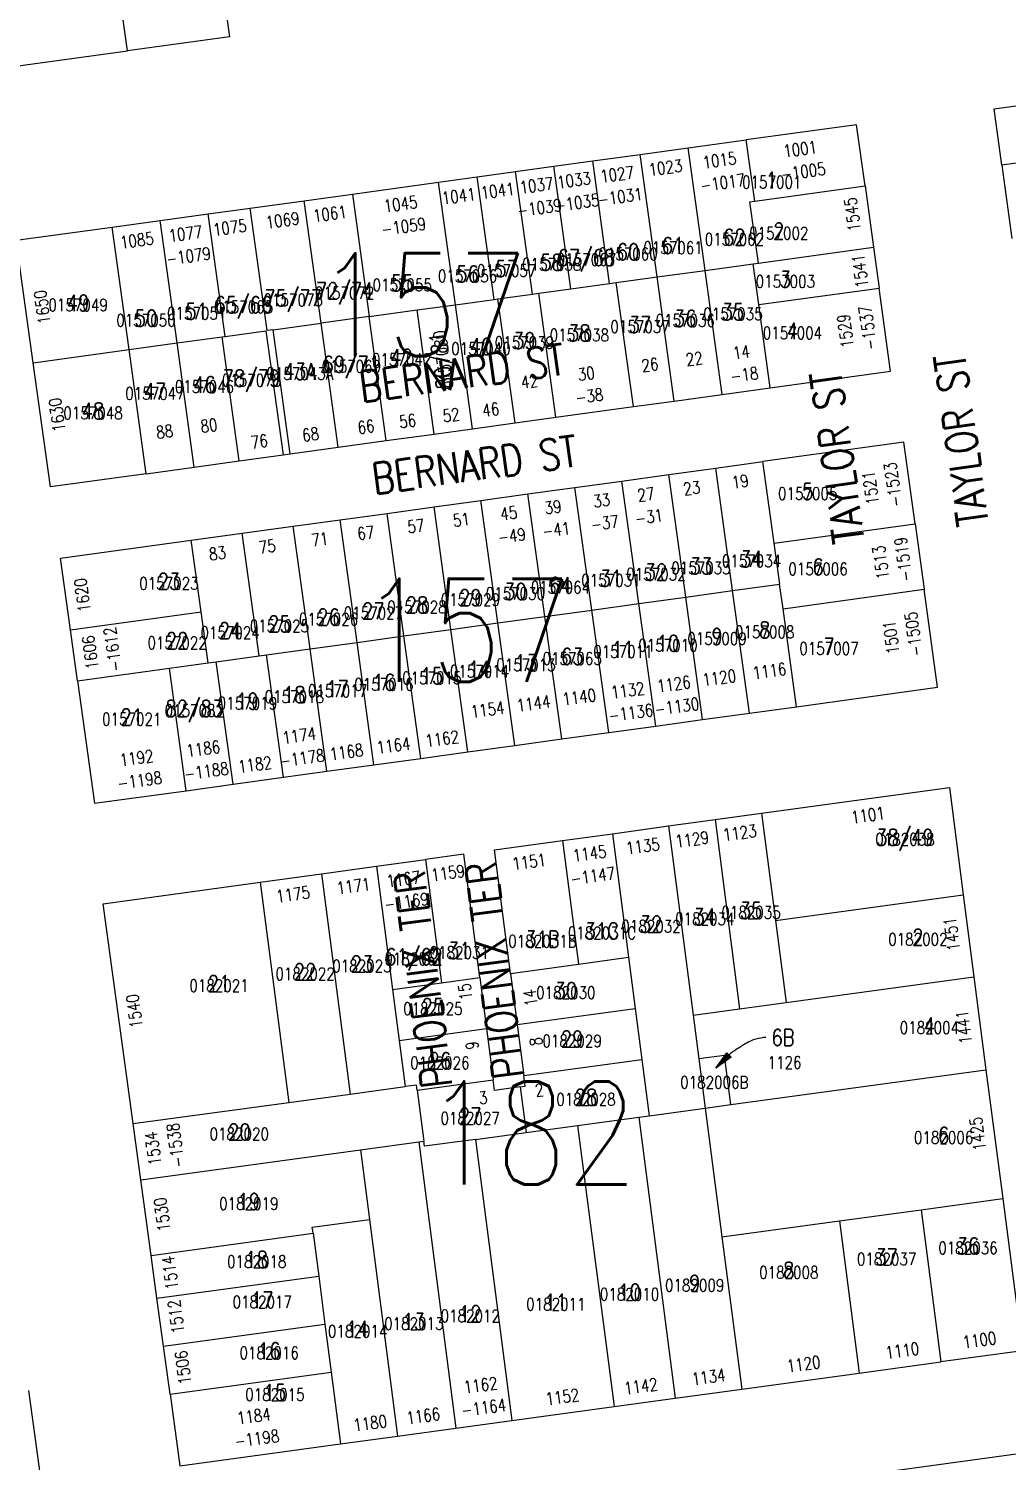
# Model space of a CAD drawing. Header units: feet. Extents: x 6006802 to 6013716, y 2117102 to 2120191.
# Drawn here: x 6008384 to 6008859, y 2117630 to 2118325 of the extents above; entities that cross this region are included whole.
import ezdxf
from ezdxf.enums import TextEntityAlignment as Align

# ---------------------------------------------------------------- set-up
doc = ezdxf.new("R2010")
doc.units = ezdxf.units.FT
doc.header["$LTSCALE"] = 100
doc.header["$MEASUREMENT"] = 0
doc.layers.get('0').update_dxf_attribs({"linetype": 'CONTINUOUS'})
for name, color, linetype in [('ADDRESS', 1, 'CONTINUOUS'), ('BLKLOT', 2, 'CONTINUOUS'), ('BLOCK_NUMBERS', 3, 'CONTINUOUS'), ('LEADER', 7, 'CONTINUOUS'), ('LOT_LINES', 4, 'CONTINUOUS'), ('LOT_NUMBERS', 7, 'CONTINUOUS'), ('ROW', 6, 'CONTINUOUS'), ('ST_NAME_IN_BLK', 7, 'CONTINUOUS'), ('ST_NAME_IN_ST', 6, 'CONTINUOUS')]:
    doc.layers.add(name, color=color, linetype=linetype)
doc.styles.add('ADDTXT', font='ROMANS.shx', dxfattribs={"width": 0.8, "height": 6})
doc.styles.add('BLKLOT', font='ROMANS.shx', dxfattribs={"width": 0.8, "height": 6})
doc.styles.add('BLOCK_NO', font='ROMANS.shx', dxfattribs={"width": 0.8, "height": 50})
doc.styles.add('LOT_NO', font='ROMANS.shx', dxfattribs={"width": 0.8, "height": 8})
doc.styles.add('SI', font='ROMANS.shx', dxfattribs={"width": 0.8, "height": 15})

# ---------------------------------------------------------------- blocks, each defined once
blk = doc.blocks.new('ARR')
for points in [[(0, 0), (1.5, -9), (-1.5, -9)], [(0, -1.22), (1.26, -8.8), (-1.26, -8.8)], [(0, -2.43), (1.03, -8.6), (-1.03, -8.6)], [(0, -3.65), (0.79, -8.4), (-0.79, -8.4)], [(0, -4.87), (0.56, -8.2), (-0.56, -8.2)], [(0, -6.08), (0.32, -8), (-0.32, -8)], [(0, -7.3), (0.08, -7.8), (-0.08, -7.8)]]:
    blk.add_lwpolyline(points, close=True)

msp = doc.modelspace()

# ---------------------------------------------------------------- linework, layer by layer
at = {"layer": 'LEADER'}
msp.add_lwpolyline([(6008741.79, 2117835.33, 0.035436), (6008736.97, 2117834.52, 0.062164), (6008734.35, 2117833.54, 0.014233), (6008731.42, 2117831.88, 0.008776), (6008726.8, 2117828.98, 0.041774), (6008722.67, 2117825.77, 0.0297), (6008717.56, 2117820.47)], format="xyb", dxfattribs=at)
at = {"layer": 'LOT_LINES'}
for points in [[(6008432.09, 2118314), (6008422.43, 2118383.33)], [(6008736.44, 2118241.04), (6008732.33, 2118270.76)], [(6008980.24, 2118275.57), (6008856.41, 2118258.54)], [(6008689.13, 2118204.25), (6008680.92, 2118263.68)], [(6008712.41, 2118207.45), (6008704.2, 2118266.89)], [(6008628.6, 2118195.92), (6008620.39, 2118255.36)], [(6008647.22, 2118198.49), (6008639.01, 2118257.92)], [(6008666.04, 2118201.07), (6008657.83, 2118260.51)], [(6008591.25, 2118190.79), (6008583.04, 2118250.22)], [(6008609.97, 2118193.36), (6008601.76, 2118252.8)], [(6008736.44, 2118241.04), (6008789.99, 2118248.4)], [(6008526.06, 2118181.82), (6008517.85, 2118241.26)], [(6008541.23, 2118244.47), (6008549.44, 2118185.04)], [(6008738.26, 2118211.01), (6008734.16, 2118240.72), (6008736.44, 2118241.04)], [(6008479.5, 2118175.42), (6008471.29, 2118234.85)], [(6008502.78, 2118178.62), (6008499.81, 2118178.21), (6008491.6, 2118237.65)], [(6008432.94, 2118169.01), (6008424.73, 2118228.45)], [(6008456.22, 2118172.22), (6008448.01, 2118231.65)], [(6008738.26, 2118211.01), (6008794.07, 2118218.68)], [(6008689.13, 2118204.25), (6008712.41, 2118207.45)], [(6008712.41, 2118207.45), (6008735.69, 2118210.65)], [(6008720.72, 2118147.26), (6008712.41, 2118207.45)], [(6008735.69, 2118210.65), (6008738.26, 2118211.01)], [(6008738.42, 2118190.84), (6008735.69, 2118210.65)], [(6008647.22, 2118198.49), (6008666.04, 2118201.07)], [(6008666.04, 2118201.07), (6008669.31, 2118201.52)], [(6008669.31, 2118201.52), (6008689.13, 2118204.25)], [(6008677.63, 2118141.33), (6008669.31, 2118201.52)], [(6008697.44, 2118144.06), (6008689.13, 2118204.25)], [(6008591.25, 2118190.79), (6008609.97, 2118193.36)], [(6008609.97, 2118193.36), (6008611.85, 2118193.62)], [(6008611.85, 2118193.62), (6008628.6, 2118195.92)], [(6008620.17, 2118133.43), (6008611.85, 2118193.62)], [(6008628.6, 2118195.92), (6008631.67, 2118196.35)], [(6008631.67, 2118196.35), (6008647.22, 2118198.49)], [(6008639.98, 2118136.15), (6008631.67, 2118196.35)], [(6008738.42, 2118190.84), (6008796.79, 2118198.87)], [(6008549.44, 2118185.04), (6008572.62, 2118188.23)], [(6008572.62, 2118188.23), (6008591.25, 2118190.79)], [(6008580.94, 2118128.03), (6008572.62, 2118188.23)], [(6008599.56, 2118130.59), (6008591.25, 2118190.79)], [(6008744, 2118150.47), (6008738.42, 2118190.84)], [(6008502.78, 2118178.62), (6008526.06, 2118181.82)], [(6008511.1, 2118118.42), (6008502.78, 2118178.62)], [(6008549.34, 2118185.02), (6008526.06, 2118181.82)], [(6008534.38, 2118121.63), (6008526.06, 2118181.82)], [(6008549.34, 2118185.02), (6008549.44, 2118185.04)], [(6008557.66, 2118124.83), (6008549.34, 2118185.02)], [(6008432.94, 2118169.01), (6008456.22, 2118172.22)], [(6008456.22, 2118172.22), (6008478.01, 2118175.21)], [(6008464.53, 2118112.02), (6008456.22, 2118172.22)], [(6008478.01, 2118175.21), (6008479.5, 2118175.42)], [(6008486.33, 2118115.02), (6008478.01, 2118175.21)], [(6008479.5, 2118175.42), (6008499.31, 2118178.14), (6008507.63, 2118117.95)], [(6008386.38, 2118162.61), (6008432.94, 2118169.01)], [(6008441.25, 2118108.81), (6008432.94, 2118169.01)], [(6008725.76, 2118052.06), (6008717.56, 2118111.5)], [(6008745.91, 2118075.02), (6008740.44, 2118114.65)], [(6008657.41, 2118042.66), (6008649.2, 2118102.09)], [(6008680.19, 2118045.79), (6008671.98, 2118105.23)], [(6008702.98, 2118048.93), (6008694.77, 2118108.36)], [(6008611.84, 2118036.39), (6008603.63, 2118095.82)], [(6008634.62, 2118039.52), (6008626.41, 2118098.96)], [(6008566.27, 2118030.12), (6008558.06, 2118089.55)], [(6008589.05, 2118033.25), (6008580.84, 2118092.69)], [(6008520.7, 2118023.85), (6008512.49, 2118083.28)], [(6008543.48, 2118026.98), (6008535.27, 2118086.42)], [(6008745.91, 2118075.02), (6008814.26, 2118084.42)], [(6008467.84, 2118041.81), (6008463.05, 2118076.48)], [(6008496.03, 2118020.46), (6008487.82, 2118079.89)], [(6008748.55, 2118055.2), (6008748.65, 2118055.21), (6008745.91, 2118075.02)], [(6008725.76, 2118052.06), (6008748.55, 2118055.2)], [(6008750.19, 2118043.31), (6008748.55, 2118055.2)], [(6008680.19, 2118045.79), (6008702.98, 2118048.93)], [(6008702.98, 2118048.93), (6008725.76, 2118052.06)], [(6008711.19, 2117989.49), (6008702.98, 2118048.93)], [(6008733.97, 2117992.63), (6008725.76, 2118052.06)], [(6008750.19, 2118043.31), (6008818.61, 2118052.72)], [(6008404.44, 2118033.09), (6008467.84, 2118041.81)], [(6008471.26, 2118017.05), (6008467.84, 2118041.81)], [(6008611.84, 2118036.39), (6008634.62, 2118039.52)], [(6008634.62, 2118039.52), (6008657.41, 2118042.66)], [(6008642.83, 2117980.09), (6008634.62, 2118039.52)], [(6008657.41, 2118042.66), (6008680.19, 2118045.79)], [(6008665.62, 2117983.22), (6008657.41, 2118042.66)], [(6008688.4, 2117986.36), (6008680.19, 2118045.79)], [(6008756.76, 2117995.76), (6008750.19, 2118043.31)], [(6008566.27, 2118030.12), (6008589.05, 2118033.25)], [(6008589.05, 2118033.25), (6008611.84, 2118036.39)], [(6008597.26, 2117973.82), (6008589.05, 2118033.25)], [(6008620.05, 2117976.95), (6008611.84, 2118036.39)], [(6008520.7, 2118023.85), (6008543.48, 2118026.98)], [(6008543.48, 2118026.98), (6008566.27, 2118030.12)], [(6008551.69, 2117967.55), (6008543.48, 2118026.98)], [(6008574.48, 2117970.68), (6008566.27, 2118030.12)], [(6008475.22, 2118017.59), (6008496.03, 2118020.46)], [(6008496.03, 2118020.46), (6008499.6, 2118020.95)], [(6008499.6, 2118020.95), (6008520.7, 2118023.85)], [(6008507.81, 2117961.51), (6008499.6, 2118020.95)], [(6008528.91, 2117964.41), (6008520.7, 2118023.85)], [(6008407.86, 2118008.33), (6008452.44, 2118014.46)], [(6008452.44, 2118014.46), (6008471.26, 2118017.05)], [(6008460.65, 2117955.02), (6008452.44, 2118014.46)], [(6008471.26, 2118017.05), (6008475.22, 2118017.59)], [(6008483.43, 2117958.16), (6008475.22, 2118017.59)], [(6008739.76, 2117944.08), (6008746.52, 2117891.98)], [(6008694.68, 2117937.88), (6008706.58, 2117846.17)], [(6008717.22, 2117940.98), (6008729.13, 2117849.24)], [(6008643.17, 2117930.79), (6008650.94, 2117870.88)], [(6008667.44, 2117934.13), (6008675.22, 2117874.19)], [(6008576.79, 2117921.66), (6008584.55, 2117861.83)], [(6008526.26, 2117914.71), (6008540.13, 2117807.83)], [(6008553.01, 2117918.39), (6008560.77, 2117858.58)], [(6008496.54, 2117910.62), (6008510.41, 2117803.78)], [(6008746.52, 2117891.98), (6008837.68, 2117904.41)], [(6008746.52, 2117891.98), (6008751.67, 2117852.31)], [(6008650.94, 2117870.88), (6008675.22, 2117874.19)], [(6008675.22, 2117874.19), (6008678.43, 2117849.39)], [(6008618, 2117866.39), (6008650.94, 2117870.88)], [(6008560.77, 2117858.58), (6008584.55, 2117861.83)], [(6008584.55, 2117861.83), (6008603.13, 2117864.36)], [(6008751.67, 2117852.31), (6008842.83, 2117864.74)], [(6008560.77, 2117858.58), (6008563.99, 2117833.79)], [(6008729.13, 2117849.24), (6008751.67, 2117852.31)], [(6008621.21, 2117841.59), (6008678.43, 2117849.39)], [(6008678.43, 2117849.39), (6008681.65, 2117824.6)], [(6008706.58, 2117846.17), (6008729.13, 2117849.24)], [(6008706.58, 2117846.17), (6008709.35, 2117824.85)], [(6008563.99, 2117833.79), (6008606.35, 2117839.57)], [(6008563.99, 2117833.79), (6008566.89, 2117811.48)], [(6008624.43, 2117816.8), (6008681.65, 2117824.6)], [(6008681.65, 2117824.6), (6008685.19, 2117797.33)], [(6008724.82, 2117802.73), (6008721.74, 2117826.53), (6008709.35, 2117824.85)], [(6008709.35, 2117824.85), (6008712.44, 2117801.04)], [(6008724.82, 2117802.73), (6008848.68, 2117819.62)], [(6008540.13, 2117807.83), (6008566.89, 2117811.48)], [(6008572.66, 2117809.74), (6008572.34, 2117812.22), (6008566.89, 2117811.48)], [(6008572.66, 2117809.74), (6008609.57, 2117814.77)], [(6008622.64, 2117811.28), (6008625.51, 2117789.19)], [(6008434.81, 2117793.47), (6008510.41, 2117803.78)], [(6008510.41, 2117803.78), (6008540.13, 2117807.83)], [(6008572.66, 2117809.74), (6008575.87, 2117784.95)], [(6008650.51, 2117792.6), (6008680.24, 2117796.65)], [(6008680.24, 2117796.65), (6008685.19, 2117797.33)], [(6008680.24, 2117796.65), (6008697.93, 2117660.29)], [(6008685.19, 2117797.33), (6008712.44, 2117801.04)], [(6008712.44, 2117801.04), (6008724.82, 2117802.73)], [(6008712.44, 2117801.04), (6008720.55, 2117738.57)], [(6008600.97, 2117785.85), (6008625.51, 2117789.19)], [(6008625.51, 2117789.19), (6008650.51, 2117792.6)], [(6008650.51, 2117792.6), (6008668.21, 2117656.24)], [(6008545.16, 2117780.76), (6008573.4, 2117784.61)], [(6008573.4, 2117784.61), (6008575.87, 2117784.95)], [(6008573.4, 2117784.61), (6008591.41, 2117645.77)], [(6008600.97, 2117785.85), (6008576.2, 2117782.47), (6008575.87, 2117784.95)], [(6008600.97, 2117785.85), (6008618.66, 2117649.49)], [(6008438.53, 2117766.22), (6008545.16, 2117780.76)], [(6008545.16, 2117780.76), (6008549.53, 2117747.04)], [(6008817.15, 2117751.74), (6008856.79, 2117757.14)], [(6008777.52, 2117746.33), (6008817.15, 2117751.74)], [(6008817.15, 2117751.74), (6008826.74, 2117677.86)], [(6008522.18, 2117740.29), (6008521.79, 2117743.26), (6008549.53, 2117747.04)], [(6008549.53, 2117747.04), (6008563.17, 2117641.92)], [(6008720.55, 2117738.57), (6008777.52, 2117746.33)], [(6008777.52, 2117746.33), (6008787.11, 2117672.45)], [(6008443.54, 2117729.56), (6008522.18, 2117740.29)], [(6008522.18, 2117740.29), (6008524.88, 2117719.46)], [(6008720.55, 2117738.57), (6008730.13, 2117664.68)], [(6008446.38, 2117708.76), (6008524.88, 2117719.46)], [(6008524.88, 2117719.46), (6008527.9, 2117696.15)], [(6008449.56, 2117685.47), (6008527.9, 2117696.15)], [(6008527.9, 2117696.15), (6008530.93, 2117672.85)], [(6008452.74, 2117662.19), (6008530.93, 2117672.85)], [(6008530.93, 2117672.85), (6008535.43, 2117638.14)]]:
    msp.add_lwpolyline(points, dxfattribs=at)
at = {"layer": 'ROW'}
for points in [[(6008471.97, 2118390.14), (6008481.62, 2118320.81), (6008432.09, 2118314)], [(6008354.22, 2118381.52), (6008364.91, 2118304.76), (6008432.09, 2118314)], [(6008856.41, 2118258.54), (6008852.67, 2118285.78), (6008976.5, 2118302.82), (6008980.24, 2118275.57)], [(6008789.99, 2118248.4), (6008785.91, 2118278.12), (6008732.33, 2118270.76)], [(6008704.2, 2118266.89), (6008732.33, 2118270.76)], [(6008657.83, 2118260.51), (6008680.92, 2118263.68)], [(6008680.92, 2118263.68), (6008704.2, 2118266.89)], [(6008601.76, 2118252.8), (6008620.39, 2118255.36)], [(6008620.39, 2118255.36), (6008639.01, 2118257.92)], [(6008639.01, 2118257.92), (6008657.83, 2118260.51)], [(6008856.41, 2118258.54), (6008861.3, 2118222.87)], [(6008541.23, 2118244.47), (6008583.04, 2118250.22)], [(6008583.04, 2118250.22), (6008601.76, 2118252.8)], [(6008789.99, 2118248.4), (6008794.07, 2118218.68)], [(6008491.6, 2118237.65), (6008517.85, 2118241.26)], [(6008517.85, 2118241.26), (6008541.23, 2118244.47)], [(6008448.01, 2118231.65), (6008471.29, 2118234.85)], [(6008471.29, 2118234.85), (6008491.6, 2118237.65)], [(6008386.38, 2118162.61), (6008378.17, 2118222.05), (6008424.73, 2118228.45)], [(6008424.73, 2118228.45), (6008448.01, 2118231.65)], [(6008794.07, 2118218.68), (6008796.79, 2118198.87)], [(6008744, 2118150.47), (6008802.33, 2118158.49), (6008796.79, 2118198.87)], [(6008441.25, 2118108.81), (6008394.69, 2118102.41), (6008386.38, 2118162.61)], [(6008677.63, 2118141.33), (6008697.44, 2118144.06)], [(6008697.44, 2118144.06), (6008720.72, 2118147.26)], [(6008720.72, 2118147.26), (6008744, 2118150.47)], [(6008639.98, 2118136.15), (6008677.63, 2118141.33)], [(6008580.94, 2118128.03), (6008599.56, 2118130.59)], [(6008599.56, 2118130.59), (6008620.17, 2118133.43)], [(6008620.17, 2118133.43), (6008639.98, 2118136.15)], [(6008534.38, 2118121.63), (6008557.66, 2118124.83)], [(6008557.66, 2118124.83), (6008580.94, 2118128.03)], [(6008814.26, 2118084.42), (6008808.82, 2118124.05), (6008740.44, 2118114.65)], [(6008486.33, 2118115.02), (6008507.63, 2118117.95)], [(6008507.63, 2118117.95), (6008511.1, 2118118.42)], [(6008511.1, 2118118.42), (6008534.38, 2118121.63)], [(6008441.25, 2118108.81), (6008464.53, 2118112.02)], [(6008464.53, 2118112.02), (6008486.33, 2118115.02)], [(6008694.77, 2118108.36), (6008717.56, 2118111.5)], [(6008717.56, 2118111.5), (6008740.44, 2118114.65)], [(6008626.41, 2118098.96), (6008649.2, 2118102.09)], [(6008649.2, 2118102.09), (6008671.98, 2118105.23)], [(6008671.98, 2118105.23), (6008694.77, 2118108.36)], [(6008580.84, 2118092.69), (6008603.63, 2118095.82)], [(6008603.63, 2118095.82), (6008626.41, 2118098.96)], [(6008535.27, 2118086.42), (6008558.06, 2118089.55)], [(6008558.06, 2118089.55), (6008580.84, 2118092.69)], [(6008487.82, 2118079.89), (6008512.49, 2118083.28)], [(6008512.49, 2118083.28), (6008535.27, 2118086.42)], [(6008814.26, 2118084.42), (6008818.61, 2118052.72)], [(6008404.44, 2118033.09), (6008399.65, 2118067.76), (6008463.05, 2118076.48)], [(6008463.05, 2118076.48), (6008487.82, 2118079.89)], [(6008756.76, 2117995.76), (6008825.14, 2118005.17), (6008818.61, 2118052.72)], [(6008407.86, 2118008.33), (6008404.44, 2118033.09)], [(6008407.86, 2118008.33), (6008416.07, 2117948.89), (6008460.65, 2117955.02)], [(6008711.19, 2117989.49), (6008733.97, 2117992.63)], [(6008733.97, 2117992.63), (6008756.76, 2117995.76)], [(6008665.62, 2117983.22), (6008688.4, 2117986.36)], [(6008688.4, 2117986.36), (6008711.19, 2117989.49)], [(6008597.26, 2117973.82), (6008620.05, 2117976.95)], [(6008620.05, 2117976.95), (6008642.83, 2117980.09)], [(6008642.83, 2117980.09), (6008665.62, 2117983.22)], [(6008551.69, 2117967.55), (6008574.48, 2117970.68)], [(6008574.48, 2117970.68), (6008597.26, 2117973.82)], [(6008507.81, 2117961.51), (6008528.91, 2117964.41)], [(6008528.91, 2117964.41), (6008551.69, 2117967.55)], [(6008460.65, 2117955.02), (6008483.43, 2117958.16)], [(6008483.43, 2117958.16), (6008507.81, 2117961.51)], [(6008739.76, 2117944.08), (6008830.9, 2117956.62), (6008837.68, 2117904.41)], [(6008717.22, 2117940.98), (6008739.76, 2117944.08)], [(6008667.44, 2117934.13), (6008694.68, 2117937.88)], [(6008694.68, 2117937.88), (6008717.22, 2117940.98)], [(6008618, 2117866.39), (6008610.23, 2117926.26), (6008643.17, 2117930.79)], [(6008643.17, 2117930.79), (6008667.44, 2117934.13)], [(6008553.01, 2117918.39), (6008576.79, 2117921.66)], [(6008603.13, 2117864.36), (6008595.37, 2117924.22), (6008576.79, 2117921.66)], [(6008496.54, 2117910.62), (6008526.26, 2117914.71)], [(6008526.26, 2117914.71), (6008553.01, 2117918.39)], [(6008434.81, 2117793.47), (6008420.25, 2117900.12), (6008496.54, 2117910.62)], [(6008837.68, 2117904.41), (6008842.83, 2117864.74)], [(6008618, 2117866.39), (6008621.21, 2117841.59)], [(6008603.13, 2117864.36), (6008606.35, 2117839.57)], [(6008842.83, 2117864.74), (6008848.68, 2117819.62)], [(6008606.35, 2117839.57), (6008609.57, 2117814.77)], [(6008621.21, 2117841.59), (6008624.43, 2117816.8)], [(6008848.68, 2117819.62), (6008856.79, 2117757.14)], [(6008622.64, 2117811.28), (6008610.24, 2117809.59), (6008609.57, 2117814.77)], [(6008622.64, 2117811.28), (6008625.1, 2117811.62), (6008624.43, 2117816.8)], [(6008438.53, 2117766.22), (6008434.81, 2117793.47)], [(6008443.54, 2117729.56), (6008438.53, 2117766.22)], [(6008856.79, 2117757.14), (6008866.38, 2117683.26), (6008826.74, 2117677.86)], [(6008446.38, 2117708.76), (6008443.54, 2117729.56)], [(6008449.56, 2117685.47), (6008446.38, 2117708.76)], [(6008452.74, 2117662.19), (6008449.56, 2117685.47)], [(6008730.13, 2117664.68), (6008787.11, 2117672.45)], [(6008787.11, 2117672.45), (6008826.74, 2117677.86)], [(6008384.1, 2117664.08), (6008391.21, 2117612.06), (6008304.18, 2117600.16)], [(6008697.93, 2117660.29), (6008730.13, 2117664.68)], [(6008452.74, 2117662.19), (6008457.48, 2117627.51), (6008535.43, 2117638.14)], [(6008668.21, 2117656.24), (6008697.93, 2117660.29)], [(6008618.66, 2117649.49), (6008668.21, 2117656.24)], [(6008563.17, 2117641.92), (6008591.41, 2117645.77)], [(6008591.41, 2117645.77), (6008618.66, 2117649.49)], [(6008535.43, 2117638.14), (6008563.17, 2117641.92)], [(6008877.55, 2117600.63), (6008872.87, 2117634.44), (6008786.62, 2117622.68)]]:
    msp.add_lwpolyline(points, dxfattribs=at)

# ---------------------------------------------------------------- block references
at = {"layer": 'LEADER', "rotation": 135.0144674427744}
msp.add_blockref('ARR', (6008717.56, 2117820.47), dxfattribs=at)

# ---------------------------------------------------------------- texts
at = {"layer": 'ADDRESS', "style": 'ADDTXT', "width": 0.8}
for s, rotation, p in [('1001', 7.83109, (6008758.9, 2118263.31)), ('1015', 7.83109, (6008719.76, 2118257.92)), ('1033', 7.83109, (6008649.13, 2118248.21)), ('1027', 7.83109, (6008670.06, 2118251.09)), ('1023', 7.83109, (6008693.55, 2118254.32)), ('-1005', 7.83109, (6008760.39, 2118252.41)), ('1041', 7.83109, (6008612.07, 2118243.11)), ('1037', 7.83109, (6008630.93, 2118245.71)), ('-1017', 7.83109, (6008721.26, 2118247.03)), ('1045', 7.83109, (6008565.01, 2118236.64)), ('1041', 7.83109, (6008593.21, 2118240.52)), ('-1039', 7.83109, (6008632.43, 2118234.81)), ('-1035', 7.83109, (6008650.63, 2118237.31)), ('-1031', 7.83109, (6008671.56, 2118240.19)), ('1545', 97.81521, (6008786.78, 2118235.02)), ('1069', 7.83109, (6008507.77, 2118228.77)), ('1061', 7.83109, (6008530.69, 2118231.92)), ('1077', 7.83109, (6008460.62, 2118222.28)), ('1075', 7.83109, (6008482.12, 2118225.24)), ('-1059', 7.83109, (6008566.51, 2118225.74)), ('1085', 7.83109, (6008437.05, 2118219.04)), ('-1079', 7.83109, (6008462.12, 2118211.38)), ('1541', 97.81521, (6008790.54, 2118207.59)), ('1650', 97.86449, (6008393.69, 2118190.04)), ('1529', 97.81521, (6008783.43, 2118178.47)), ('-1537', 97.81521, (6008794.33, 2118179.97)), ('26', 7.83341, (6008686.03, 2118158.64)), ('22', 7.83341, (6008707.53, 2118161.6)), ('14', 7.83341, (6008730.35, 2118164.74)), ('30', 7.83341, (6008655.1, 2118154.38)), ('-18', 7.83341, (6008731.85, 2118153.84)), ('42', 7.83341, (6008627.47, 2118150.58)), ('1630', 97.86449, (6008400.92, 2118137.73)), ('-38', 7.83341, (6008656.6, 2118143.49)), ('56', 7.83341, (6008568.42, 2118131.36)), ('52', 7.83341, (6008589.57, 2118134.27)), ('46', 7.83341, (6008608.79, 2118136.91)), ('88', 7.83341, (6008450.55, 2118126.24)), ('80', 7.83341, (6008472.06, 2118129.2)), ('68', 7.83341, (6008521.36, 2118124.88)), ('66', 7.83341, (6008548.24, 2118128.58)), ('76', 7.83341, (6008496.47, 2118121.46)), ('-1523', 97.81521, (6008806.54, 2118103.87)), ('27', 7.83341, (6008684.09, 2118095.79)), ('23', 7.83341, (6008706.34, 2118098.85)), ('19', 7.83341, (6008729.83, 2118102.08)), ('1521', 97.81521, (6008795.65, 2118102.37)), ('39', 7.83341, (6008639.01, 2118089.59)), ('33', 7.83341, (6008662.59, 2118092.83)), ('51', 7.83341, (6008594.51, 2118083.47)), ('45', 7.83341, (6008617.51, 2118086.63)), ('-37', 7.83341, (6008664.09, 2118081.93)), ('-31', 7.83341, (6008685.59, 2118084.89)), ('67', 7.83341, (6008548.11, 2118077.08)), ('57', 7.83341, (6008572.43, 2118080.43)), ('-49', 7.83341, (6008619.01, 2118075.73)), ('-41', 7.83341, (6008640.51, 2118078.69)), ('75', 7.83341, (6008500.3, 2118070.5)), ('71', 7.83341, (6008525.85, 2118074.02)), ('-1519', 97.81521, (6008811.51, 2118067.67)), ('83', 7.83341, (6008476.15, 2118067.18)), ('1513', 97.81521, (6008800.61, 2118066.17)), ('1620', 97.86449, (6008413.17, 2118050.29)), ('-1505', 97.81521, (6008816.49, 2118031.38)), ('-1612', 97.86449, (6008427.9, 2118024)), ('1501', 97.81521, (6008805.6, 2118029.88)), ('1606', 97.86449, (6008417.01, 2118022.49)), ('1120', 7.83341, (6008719.65, 2118006.81)), ('1116', 7.83341, (6008743.98, 2118010.15)), ('1132', 7.83341, (6008675.24, 2118000.7)), ('1126', 7.83341, (6008697.58, 2118003.77)), ('1154', 7.83341, (6008607.25, 2117991.34)), ('1144', 7.83341, (6008629.5, 2117994.4)), ('1140', 7.83341, (6008651.66, 2117997.45)), ('-1130', 7.83341, (6008699.08, 2117992.87)), ('-1136', 7.83341, (6008676.74, 2117989.8)), ('1174', 7.83341, (6008515.77, 2117978.76)), ('1162', 7.83341, (6008585.17, 2117977.2)), ('1186', 7.83341, (6008469.28, 2117972.36)), ('1168', 7.83341, (6008538.77, 2117970.82)), ('1164', 7.83341, (6008561.6, 2117973.96)), ('1192', 7.83341, (6008436.94, 2117967.91)), ('1182', 7.83341, (6008494.36, 2117964.71)), ('-1178', 7.83341, (6008517.27, 2117967.86)), ('-1198', 7.83341, (6008438.44, 2117957.01)), ('-1188', 7.83341, (6008470.78, 2117961.46)), ('1101', 7.83341, (6008791.76, 2117940.13)), ('1129', 7.83341, (6008706.45, 2117928.4)), ('1123', 7.83341, (6008729.58, 2117931.58)), ('1145', 7.83341, (6008656.71, 2117921.55)), ('1135', 7.83341, (6008682.57, 2117925.11)), ('1151', 7.83341, (6008627.36, 2117917.51)), ('1167', 7.83341, (6008566.4, 2117909.13)), ('1159', 7.83341, (6008588.04, 2117912.11)), ('-1147', 7.83341, (6008658.21, 2117910.65)), ('1175', 7.83341, (6008512.83, 2117901.76)), ('1171', 7.83341, (6008542.17, 2117905.79)), ('-1169', 7.83341, (6008567.9, 2117898.23)), ('1451', 97.39372, (6008835.05, 2117885.83)), ('15', 97.83341, (6008598.93, 2117857.9)), ('1540', 97.77664, (6008438.4, 2117848.47)), ('14', 97.83341, (6008630.57, 2117854.98)), ('1441', 97.39372, (6008840.9, 2117840.76)), ('9', 97.83341, (6008602.31, 2117831.85)), ('8', 97.83341, (6008633.33, 2117833.71)), ('2', 7.83341, (6008632.35, 2117806.78)), ('3', 7.83341, (6008605.05, 2117803.06)), ('1425', 97.39372, (6008847.62, 2117788.91)), ('1534', 97.77664, (6008447.5, 2117781.84)), ('-1538', 97.77664, (6008458.4, 2117783.33)), ('1530', 97.77664, (6008451.88, 2117749.77)), ('1514', 97.77664, (6008455.74, 2117721.54)), ('1512', 97.77664, (6008458.64, 2117700.28)), ('1100', 7.76347, (6008845.9, 2117685.51)), ('1110', 7.76347, (6008808.47, 2117680.41)), ('1506', 97.77664, (6008462.02, 2117675.54)), ('1120', 7.76347, (6008760.58, 2117673.88)), ('1134', 7.76347, (6008714.43, 2117667.59)), ('1162', 7.76347, (6008603.86, 2117663.62)), ('1152', 7.76347, (6008643.53, 2117657.92)), ('1142', 7.76347, (6008681.6, 2117663.11)), ('-1164', 7.76347, (6008605.35, 2117652.72)), ('1184', 7.76347, (6008493.78, 2117648.61)), ('1180', 7.76347, (6008550.25, 2117645.21)), ('1166', 7.76347, (6008576, 2117648.72)), ('-1198', 7.76347, (6008495.27, 2117637.71))]:
    msp.add_text(s, height=6, rotation=rotation, dxfattribs=at).set_placement(p, align=Align.CENTER)
msp.add_text('1126', height=6, dxfattribs=at).set_placement((6008750.91, 2117820.11), align=Align.CENTER)
at = {"layer": 'BLKLOT', "style": 'BLKLOT', "width": 0.8}
for s, p in [('0157001', (6008744.73, 2118247.23)), ('0157002', (6008748.13, 2118222.46)), ('0157061', (6008696.83, 2118215.4)), ('0157062', (6008726.61, 2118219.5)), ('0157058', (6008637.95, 2118207.3)), ('0157067', (6008654.79, 2118209.62)), ('0157060', (6008674.98, 2118212.4)), ('0157056', (6008597.11, 2118201.69)), ('0157057', (6008616.1, 2118204.3)), ('0157072', (6008537.49, 2118193.49)), ('0157055', (6008565.41, 2118197.33)), ('0157003', (6008751.34, 2118199.06)), ('0157049', (6008408.16, 2118187.62)), ('0157065', (6008488.36, 2118186.73)), ('0157075', (6008512.5, 2118190.05)), ('0157050', (6008441.09, 2118180.23)), ('0157051', (6008465.69, 2118183.61)), ('0157036', (6008702.75, 2118180.12)), ('0157035', (6008725.89, 2118183.3)), ('0157038', (6008651.37, 2118173.05)), ('0157037', (6008680.81, 2118177.1)), ('0157004', (6008754.77, 2118174.04)), ('0157040', (6008603.63, 2118166.48)), ('0157039', (6008624.69, 2118169.38)), ('0157042', (6008565.12, 2118161.19)), ('0157043A', (6008515.73, 2118154.39)), ('0157069', (6008540.75, 2118157.83)), ('0157047', (6008445.45, 2118144.72)), ('0157046', (6008469.46, 2118148.02)), ('0157078', (6008492.28, 2118151.16)), ('0157048', (6008415.4, 2118135.21)), ('0157005', (6008762.18, 2118096.17)), ('0157034', (6008734.91, 2118063.41)), ('0157032', (6008688.54, 2118057.03)), ('0157033', (6008710.39, 2118060.04)), ('0157006', (6008767.2, 2118059.57)), ('0157023', (6008452.22, 2118052.56)), ('0157030', (6008620.33, 2118047.65)), ('0157064', (6008642.18, 2118050.66)), ('0157031', (6008666.69, 2118054.03)), ('0157028', (6008572.58, 2118041.08)), ('0157029', (6008598.48, 2118044.64)), ('0157026', (6008529.67, 2118035.18)), ('0157027', (6008551.42, 2118038.17)), ('0157024', (6008481.93, 2118028.61)), ('0157025', (6008505.84, 2118031.9)), ('0157008', (6008741.32, 2118028.97)), ('0157022', (6008456.21, 2118023.74)), ('0157011', (6008672.51, 2118019.5)), ('0157010', (6008694.36, 2118022.51)), ('0157009', (6008718.19, 2118025.78)), ('0157007', (6008772.5, 2118021)), ('0157013', (6008625.46, 2118013.03)), ('0157063', (6008647.9, 2118016.11)), ('0157015', (6008579.79, 2118006.74)), ('0157014', (6008602.92, 2118009.93)), ('0157017', (6008534.02, 2118000.45)), ('0157016', (6008556.56, 2118003.55)), ('0157019', (6008490.32, 2117994.43)), ('0157018', (6008513.05, 2117997.56)), ('0157021', (6008434.2, 2117986.71)), ('0157082', (6008464.52, 2117990.88)), ('0182038', (6008809.35, 2117928.42)), ('0182034', (6008712.23, 2117889.82)), ('0182035', (6008734.68, 2117892.91)), ('0182031C', (6008662.29, 2117882.95)), ('0182032', (6008686.15, 2117886.23)), ('0182031B', (6008633.45, 2117878.98)), ('0182002', (6008815.65, 2117879.88)), ('0182023', (6008545.87, 2117866.94)), ('0182061', (6008571.17, 2117870.42)), ('0182031', (6008593.12, 2117873.44)), ('0182022', (6008518.31, 2117863.14)), ('0182021', (6008476.55, 2117857.4)), ('0182030', (6008644.81, 2117854.03)), ('0182025', (6008580.28, 2117846.19)), ('0182004', (6008821.21, 2117837.04)), ('0182029', (6008647.86, 2117830.55)), ('0182026', (6008583.69, 2117819.94)), ('0182006B', (6008716.86, 2117810.5)), ('0182028', (6008654.6, 2117802.23)), ('0182027', (6008598.39, 2117793.1)), ('0182020', (6008486.37, 2117785.43)), ('0182006', (6008828.13, 2117783.74)), ('0182019', (6008490.98, 2117751.68)), ('0182036', (6008839.96, 2117730.12)), ('0182018', (6008494.83, 2117723.54)), ('0182037', (6008800.47, 2117724.74)), ('0182008', (6008753.01, 2117718.27)), ('0182010', (6008675.72, 2117707.73)), ('0182009', (6008707.33, 2117712.04)), ('0182017', (6008497.5, 2117703.95)), ('0182011', (6008639.98, 2117702.86)), ('0182013', (6008571.07, 2117693.46)), ('0182012', (6008598.44, 2117697.19)), ('0182014', (6008543.79, 2117689.74)), ('0182016', (6008500.87, 2117679.26)), ('0182015', (6008503.64, 2117659.04))]:
    msp.add_text(s, height=6, dxfattribs=at).set_placement(p, align=Align.CENTER)
msp.add_text('0157080', height=6, rotation=97.83109, dxfattribs=at).set_placement((6008588.26, 2118164.37), align=Align.CENTER)
at = {"layer": 'BLOCK_NUMBERS', "style": 'BLOCK_NO', "width": 0.8}
for s, p in [('157', (6008575.21, 2118165.75)), ('157', (6008596.57, 2118007.83)), ('182', (6008628.02, 2117763.97))]:
    msp.add_text(s, height=50, dxfattribs=at).set_placement(p, align=Align.CENTER)
at = {"layer": 'LOT_NUMBERS', "style": 'LOT_NO', "width": 0.8}
for s, p in [('1', (6008744.73, 2118247.23)), ('62', (6008726.61, 2118219.5)), ('2', (6008748.13, 2118222.46)), ('60', (6008674.98, 2118212.4)), ('61', (6008696.83, 2118215.4)), ('58', (6008637.95, 2118207.3)), ('67/68', (6008654.79, 2118209.62)), ('56', (6008597.11, 2118201.69)), ('57', (6008616.1, 2118204.3)), ('3', (6008751.34, 2118199.06)), ('75/77', (6008512.5, 2118190.05)), ('72/74', (6008537.49, 2118193.49)), ('55', (6008565.41, 2118197.33)), ('49', (6008408.16, 2118187.62)), ('65/66', (6008488.36, 2118186.73)), ('50', (6008441.09, 2118180.23)), ('51', (6008465.69, 2118183.61)), ('36', (6008702.75, 2118180.12)), ('35', (6008725.89, 2118183.3)), ('38', (6008651.37, 2118173.05)), ('37', (6008680.81, 2118177.1)), ('4', (6008754.77, 2118174.04)), ('40', (6008603.63, 2118166.48)), ('39', (6008624.69, 2118169.38)), ('69/71', (6008540.75, 2118157.83)), ('42', (6008565.12, 2118161.19)), ('78/79', (6008492.28, 2118151.16)), ('43A', (6008515.73, 2118154.39)), ('47', (6008445.45, 2118144.72)), ('46', (6008469.46, 2118148.02)), ('48', (6008415.4, 2118135.21)), ('5', (6008762.18, 2118096.17)), ('33', (6008710.39, 2118060.04)), ('34', (6008734.91, 2118063.41)), ('6', (6008767.2, 2118059.57)), ('23', (6008452.22, 2118052.56)), ('31', (6008666.69, 2118054.03)), ('32', (6008688.54, 2118057.03)), ('30', (6008620.33, 2118047.65)), ('64', (6008642.18, 2118050.66)), ('28', (6008572.58, 2118041.08)), ('29', (6008598.48, 2118044.64)), ('25', (6008505.84, 2118031.9)), ('26', (6008529.67, 2118035.18)), ('27', (6008551.42, 2118038.17)), ('24', (6008481.93, 2118028.61)), ('9', (6008718.19, 2118025.78)), ('8', (6008741.32, 2118028.97)), ('22', (6008456.21, 2118023.74)), ('11', (6008672.51, 2118019.5)), ('10', (6008694.36, 2118022.51)), ('7', (6008772.5, 2118021)), ('13', (6008625.46, 2118013.03)), ('63', (6008647.9, 2118016.11)), ('15', (6008579.79, 2118006.74)), ('14', (6008602.92, 2118009.93)), ('18', (6008513.05, 2117997.56)), ('17', (6008534.02, 2118000.45)), ('16', (6008556.56, 2118003.55)), ('82/83', (6008464.52, 2117990.88)), ('19', (6008490.32, 2117994.43)), ('21', (6008434.2, 2117986.71)), ('38/49', (6008809.35, 2117928.42)), ('35', (6008734.68, 2117892.91)), ('32', (6008686.15, 2117886.23)), ('34', (6008712.23, 2117889.82)), ('31B', (6008633.45, 2117878.98)), ('31C', (6008662.29, 2117882.95)), ('2', (6008815.65, 2117879.88)), ('61/62', (6008571.17, 2117870.42)), ('31', (6008593.12, 2117873.44)), ('23', (6008545.87, 2117866.94)), ('22', (6008518.31, 2117863.14)), ('21', (6008476.55, 2117857.4)), ('30', (6008644.81, 2117854.03)), ('25', (6008580.28, 2117846.19)), ('4', (6008821.21, 2117837.04)), ('29', (6008647.86, 2117830.55)), ('6B', (6008750.19, 2117831.26)), ('26', (6008583.69, 2117819.94)), ('28', (6008654.6, 2117802.23)), ('27', (6008598.39, 2117793.1)), ('20', (6008486.37, 2117785.43)), ('6', (6008828.13, 2117783.74)), ('19', (6008490.98, 2117751.68)), ('36', (6008839.96, 2117730.12)), ('18', (6008494.83, 2117723.54)), ('37', (6008800.47, 2117724.74)), ('9', (6008707.33, 2117712.04)), ('8', (6008753.01, 2117718.27)), ('10', (6008675.72, 2117707.73)), ('17', (6008497.5, 2117703.95)), ('11', (6008639.98, 2117702.86)), ('13', (6008571.07, 2117693.46)), ('12', (6008598.44, 2117697.19)), ('14', (6008543.79, 2117689.74)), ('16', (6008500.87, 2117679.26)), ('15', (6008503.64, 2117659.04))]:
    msp.add_text(s, height=8, dxfattribs=at).set_placement(p, align=Align.CENTER)
msp.add_text('80/81', height=8, rotation=97.83109, dxfattribs=at).set_placement((6008588.26, 2118164.37), align=Align.CENTER)
at = {"layer": 'ST_NAME_IN_BLK', "style": 'SI', "width": 0.8}
for s, rotation, p in [('BERNARD ST', 7.83341, (6008595.47, 2118150.22)), ('TAYLOR ST', 97.97757, (6008783.94, 2118117.71)), ('PHOENIX TER', 97.39372, (6008582.97, 2117864.33))]:
    msp.add_text(s, height=15, rotation=rotation, dxfattribs=at).set_placement(p, align=Align.CENTER)
at = {"layer": 'ST_NAME_IN_ST', "style": 'SI', "width": 0.8}
for s, rotation, p in [('TAYLOR ST', 97.97757, (6008844.13, 2118126.14)), ('BERNARD ST', 7.83341, (6008601.6, 2118105.64)), ('PHOENIX TER', 97.39372, (6008617.68, 2117868.83))]:
    msp.add_text(s, height=15, rotation=rotation, dxfattribs=at).set_placement(p, align=Align.CENTER)

doc.saveas('drawing.dxf')
